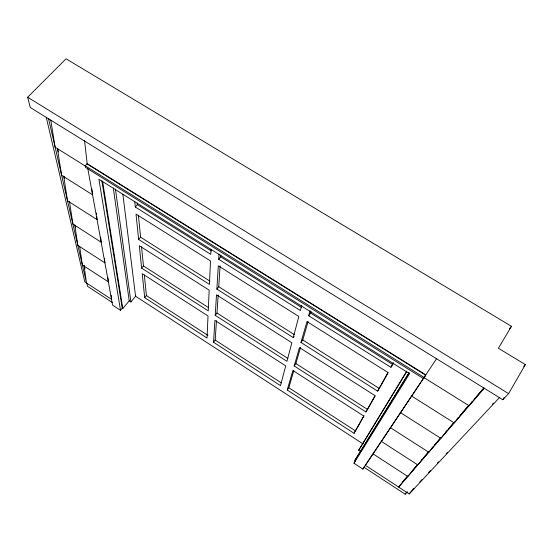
<?xml version="1.0" encoding="UTF-8"?>
<svg xmlns="http://www.w3.org/2000/svg" width="553" height="553" viewBox="0 0 553 553"><rect width="100%" height="100%" fill="white"/><g stroke="black" fill="none" stroke-linecap="round" stroke-linejoin="round"><path stroke-width="0.83" d="M211.018 249.334L210.79 254.366L135.285 207.016L134.752 201.907M213.541 342.259L214.91 320.381L285.721 365.879L280.482 385.635L213.541 342.259L215.186 340.088L216.479 320.65M215.221 315.321L216.5 294.825L291.866 342.756L286.938 361.303L215.221 315.321L216.983 313.033L218.179 295.026M216.859 289.101L218.311 265.848L298.841 316.475L293.242 337.572L216.859 289.101L218.725 286.71L220.108 265.855M301.744 305.553L300.41 310.558L218.718 259.329L219.036 254.18M218.718 259.329L220.709 256.813L220.82 255.092M287.228 390.01L292.876 370.475L363.729 415.994L354.065 433.317L287.228 390.01L288.818 387.743L293.83 370.551M294.182 365.948L299.484 347.602L375.065 395.671L365.968 411.978L294.182 365.948L295.869 363.549L300.549 347.512M300.963 342.473L306.991 321.597L387.978 372.515L377.609 391.109L300.963 342.473L302.754 339.95L308.166 321.397M392.25 365.201L390.888 367.296L308.685 315.749L310.115 310.793M308.685 315.749L310.586 313.088L311.056 311.484M390.888 367.296L393.363 362.865M354.065 433.317L364.116 415.697M365.968 411.978L375.093 396.045M388.095 372.757L379.317 388.476L302.754 339.95M393.529 363.024L392.699 364.51L310.586 313.088M502.801 399.729L508.608 393.639L525.35 364.6L498.398 348.231L511.477 326.325L66.049 58.798L27.65 97.238L30.277 107.489L502.801 399.729L504.073 397.531M372.826 454.075L365.374 465.315L409.185 493.953L413.844 488.292M364.005 467.257L405.176 494.202L406.054 492.751M85.183 165.789L424.165 377.512L423.446 378.584L85.48 167.379L85.183 165.789L86.945 163.875L425.644 375.162L362.865 469.068L353.961 463.234L355.482 460.836L354.853 460.421L360.549 451.483L358.648 450.246L406.828 371.028M406.711 371.623L362.796 443.748L135.582 296.263L122.863 194.248M354.853 460.421L409.04 372.598M360.549 451.483L409.033 372.985M353.961 463.234L409.649 373.517M423.446 378.584L425.644 375.162M362.865 469.068L364.22 466.926M358.648 450.246L363.197 443.126M377.609 391.109L378.895 389.132M381.694 440.796L373.026 453.875L407.81 476.479L417.964 464.209M390.377 427.815L381.37 441.391L417.819 464.928L428.983 451.455M400.953 411.985L390.508 427.725L428.789 452.271L441.107 437.437M411.674 395.934L400.559 412.69L440.865 438.335L454.497 421.939M436.545 358.731L411.667 396.072L454.227 422.914L468.882 405.328M293.242 337.572L294.141 336.321M509.417 328.897L511.477 326.325M144.699 297.652L142.204 273.68L208.018 315.957L207.022 338.042L144.699 297.652L146.4 295.572L144.347 274.945M87.713 168.105L112.591 305.132L120.519 310.323L122.234 308.235L101.883 180.969M122.234 308.235L122.801 308.609L129.215 300.825L113.317 187.937M129.215 300.825L130.916 301.931L135.775 296.021M407.893 475.856L398.644 487.062L484.31 388.192M141.63 268.136L139.301 245.726L209.179 290.166L208.253 310.855L141.63 268.136L143.455 265.952L141.547 246.79M483.903 388.012L469.089 405.764L424.006 377.609M138.651 239.477L136.017 214.108L210.499 260.933L209.442 284.394L138.651 239.477L140.593 237.196L138.402 215.138M402.584 481.94L407.361 476.423M412.711 470.223L417.356 464.852M421.151 460.462L422.34 459.094M423.964 457.213L428.464 452.001M431.706 448.262L432.964 446.796M434.458 445.075L441.073 437.423M445.345 432.481L447.204 430.324M448.158 429.225L453.909 422.568M457.158 418.815L458.285 417.515M459.972 415.559L461.658 413.609M462.771 412.324L468.972 405.149M471.225 402.543L472.352 401.243M474.039 399.294L475.725 397.337M476.852 396.038L483.599 388.227M135.285 207.016L137.351 204.624L137.185 202.916M405.176 494.202L407.52 491.665M523.712 366.383L525.35 364.6M419.741 481.981L422.098 479.458M428.582 472.518L430.352 470.624M437.43 463.048L438.605 461.79M446.271 453.584L447.446 452.326M492.246 404.367L493.428 403.109M409.185 493.953L499.566 397.489M27.65 97.238L508.608 393.639M87.167 163.64L425.824 374.872M85.439 166.128L55.134 147.202L50.772 120.091M409.524 373.641L98.911 179.262L120.519 310.323M137.351 204.624L211.343 250.951M220.709 256.813L301.592 307.461M140.593 237.196L209.857 281.09M218.725 286.71L294.307 334.6M143.455 265.952L208.571 307.648M216.983 313.033L287.913 358.455M295.869 363.549L367.593 409.476M146.4 295.572L207.956 335.408M215.186 340.088L281.353 382.911M288.818 387.743L355.593 430.96M112.459 302.636L87.526 286.316L86.745 282.949M46.258 117.312L84.816 281.892L111.547 299.367L111.153 295.205M48.553 118.729L86.51 282.998L84.091 265.917M57.657 148.653L58.411 151.964M63.975 176.455L64.431 178.453M75.049 225.175L75.533 227.311M84.215 265.488L84.975 268.848M102.568 181.101L122.801 308.609M57.429 148.667L61.625 175.308L92.565 194.815L91.922 188.967M63.699 176.061L67.521 200.815L97.065 219.61L96.713 216.285M69.491 201.569L72.899 224.083L101.171 242.207L100.646 237.161M74.793 224.94L77.821 245.38L104.918 262.875L104.503 258.728M79.639 246.279L82.342 264.949L108.367 281.864L107.966 277.73M115.439 189.133L130.916 301.931M84.526 140.317L87.215 164.082M96.353 212.953L96.533 214.619"/></g></svg>
